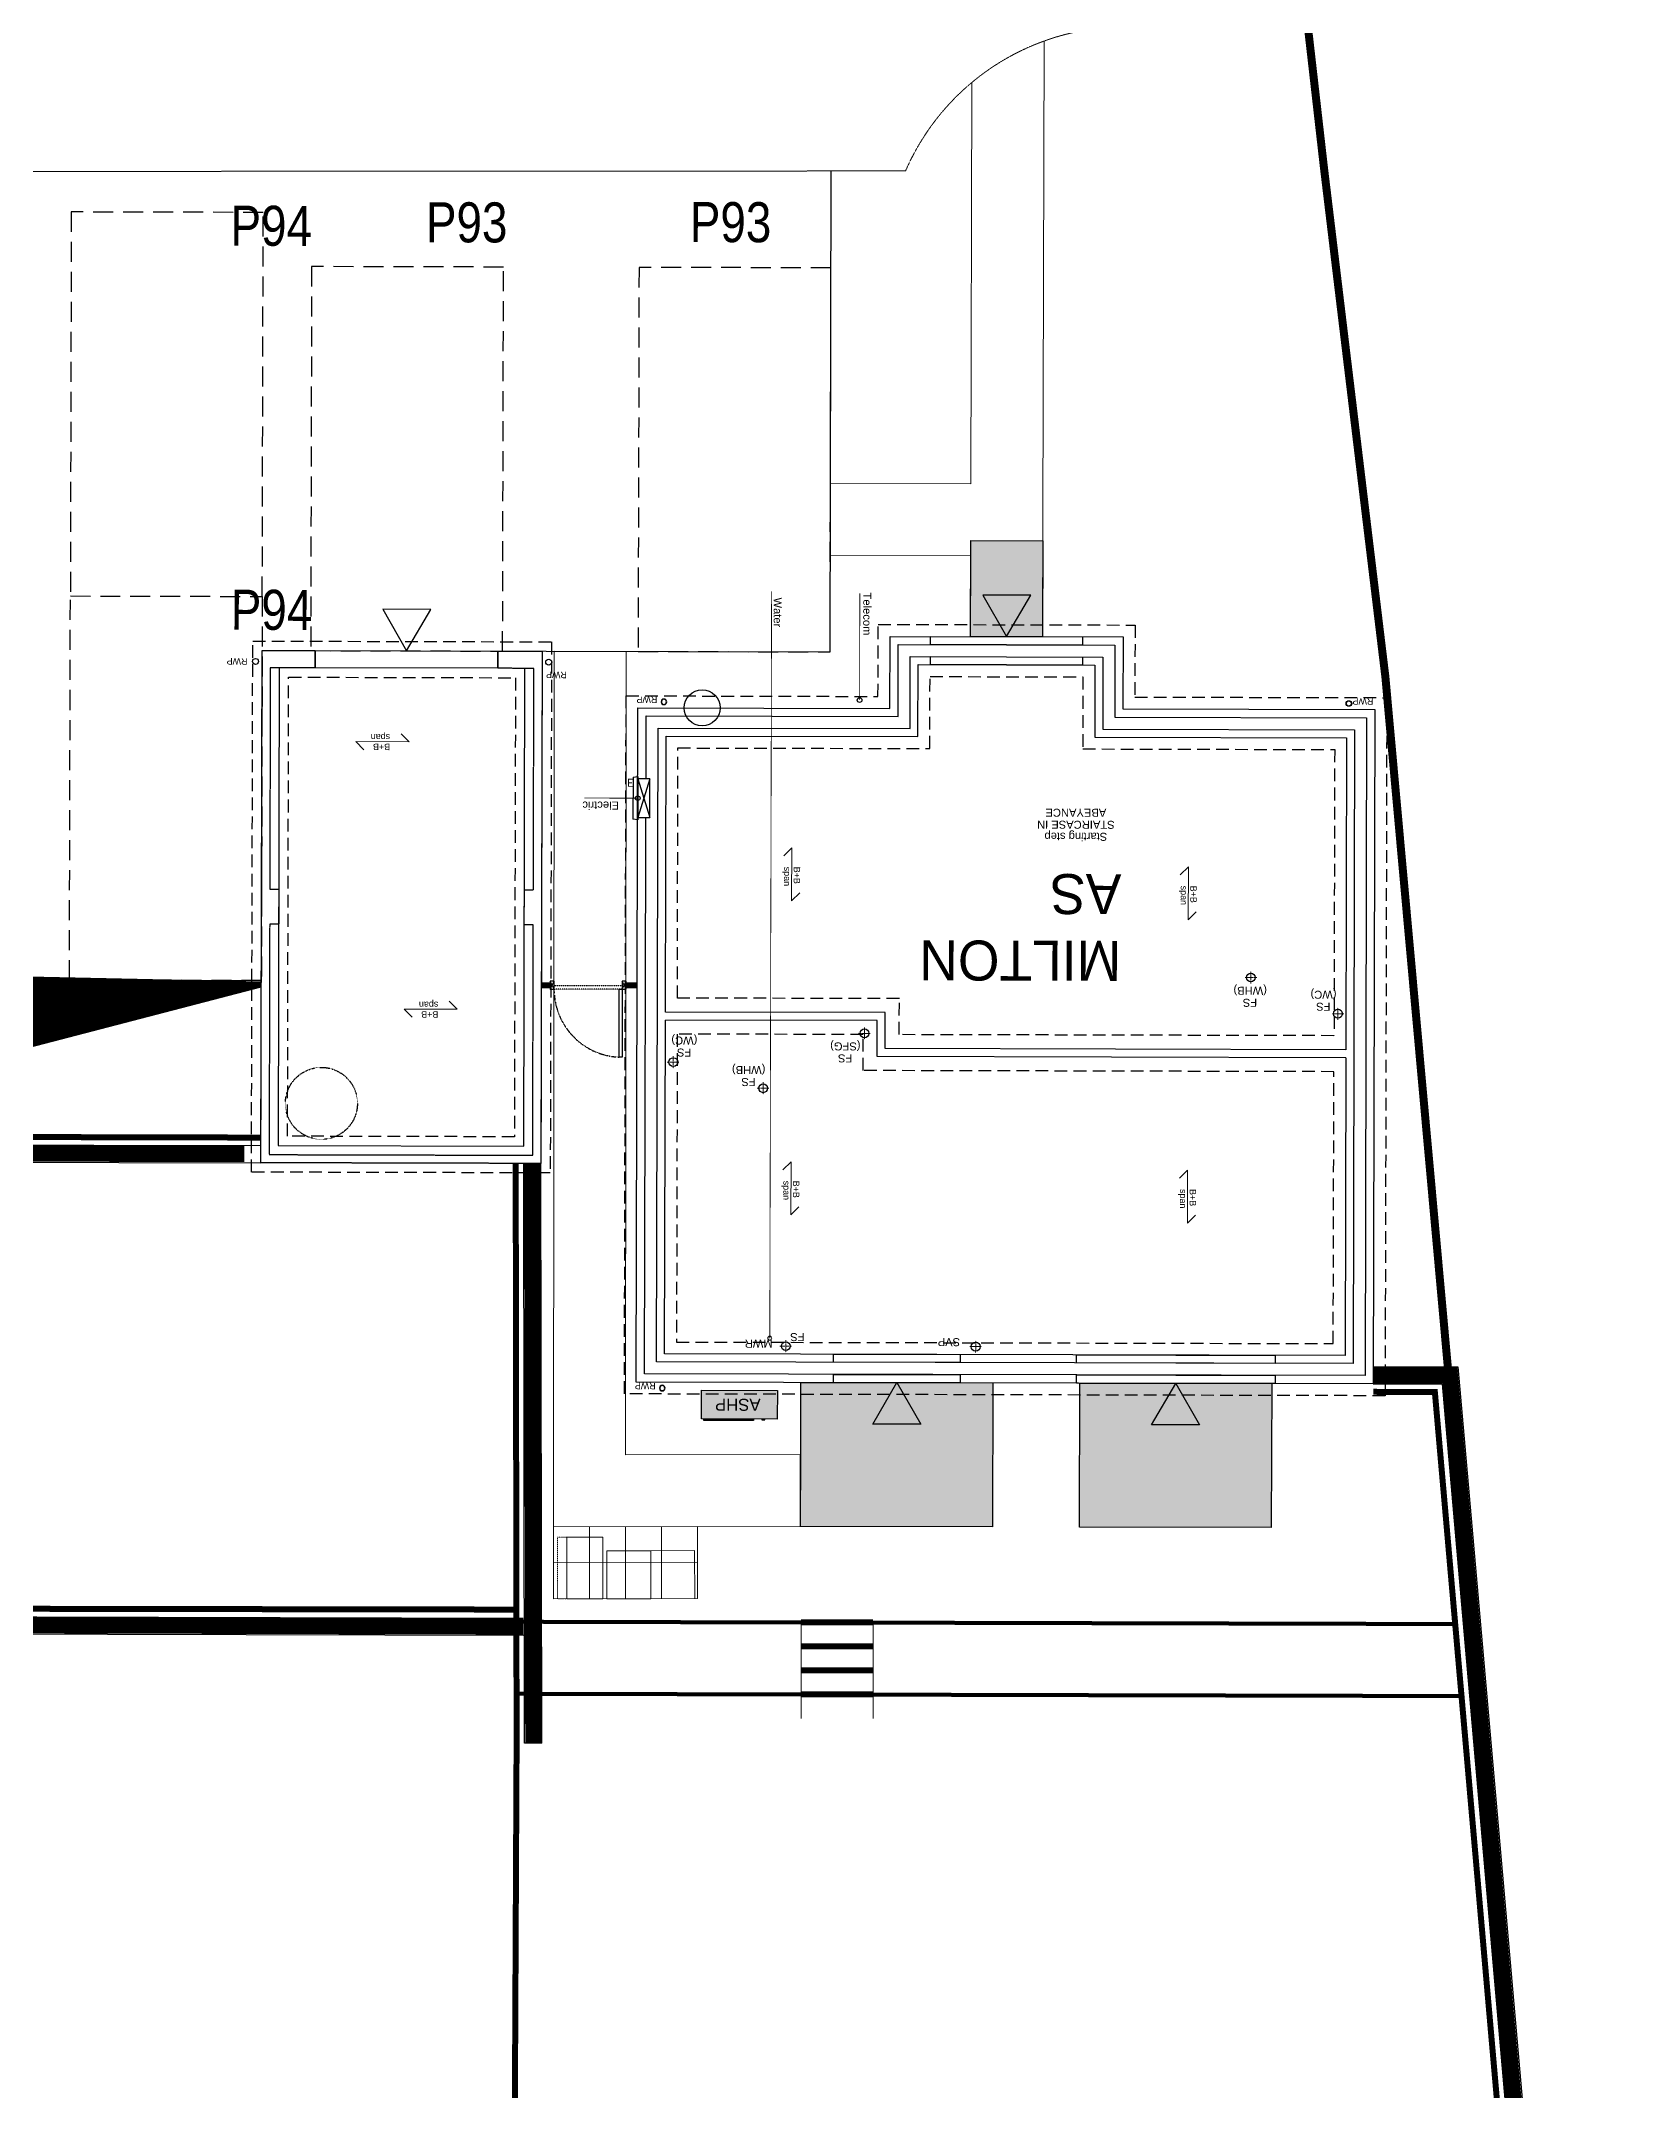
# Model space of a CAD drawing. Extents: x 287880777 to 288144713, y 62793326 to 63089570.
# Drawn here: x 288114633 to 288134579, y 62863770 to 62889380 of the extents above; entities that cross this region are included whole.
import ezdxf

# ---------------------------------------------------------------- set-up
doc = ezdxf.new("R2010")
doc.units = 0
doc.set_wipeout_variables(frame=1)
for name, pattern in [('CENTER', [2, 1.25, -0.25, 0.25, -0.25]), ('Dash', [6.349999999999998, 3.174999999999999, -3.174999999999999]), ('DASHED', [1.4, 0.7, -0.7]), ('DASHED2', [0.375, 0.25, -0.125]), ('HIDDEN', [9.524999999999999, 6.349999999999999, -3.174999999999999])]:
    doc.linetypes.add(name, pattern=pattern)
doc.layers.get('0').update_dxf_attribs({"color": 252})
for name, color, linetype, true_color in [('DD Boundary - Post and Wire fence', 140, 'Continuous', 0x06bfff), ('NAR DOOR OPENINGS', 140, 'Continuous', 0x00bfff), ('NAR EV CHARGING POINT', 3, 'Continuous', 0x00ff00), ('NAR HOUSE TYPE NAMES', 1, 'Continuous', 0xff0000), ('Wain-Services Run (Water', 145, 'Continuous', 0x3481b8)]:
    doc.layers.add(name, color=color, linetype=linetype, true_color=true_color)
for name, color, linetype, lineweight in [('EXP - PRIVATE CHANNEL', 3, 'DASHED2', 9), ('EXP - STEPS', 240, 'Continuous', 18), ('NAR BIN STORAGE', 2, 'Continuous', 0), ('NAR CBF', 34, 'FENCELINE2', 0), ('NAR M4(2)', 94, 'Continuous', 30), ('NAR PATHS', 3, 'Continuous', 0), ('Wain-Text', 2, 'Continuous', 25)]:
    doc.layers.add(name, color=color, linetype=linetype, lineweight=lineweight)
for name, color, linetype in [('NAR CYCLE STORES', 2, 'DASHED'), ('NAR DETAIL', 2, 'Continuous'), ('NAR EXTERNAL WALLS', 2, 'Continuous'), ('NAR PARKING', 7, 'DASHED2'), ('NAR PATIO', 3, 'Continuous'), ('NAR PRIVATE DRIVE', 6, 'Continuous'), ('NAR PRIVATE PATH HATCH', 8, 'Continuous'), ('NAR ROLLOVERS', 76, 'DASHED'), ('Wain-Drainage Foul', 6, 'Continuous'), ('Wain-Drainage Foul Text', 2, 'Continuous'), ('Wain-Electrics', 3, 'Continuous'), ('Wain-Foundation acessories', 9, 'Continuous'), ('Wain-Foundation Line', 9, 'Continuous'), ('Wain-Meter box', 9, 'Continuous'), ('Wain-RWP', 9, 'Continuous'), ('Wain-Services Run (Electric)', 10, 'Continuous'), ('Wain-Services Run (Telecom)', 190, 'Continuous'), ('Wain-Stair numbers', 9, 'Continuous'), ('Wain-Wall (External)', 4, 'Continuous')]:
    doc.layers.add(name, color=color, linetype=linetype)
for name, color, linetype, lineweight, true_color in [('NAR Retaining Wall', 222, 'Continuous', 13, 0xcc0099), ('Wain-Mains Water Riser', 152, 'Continuous', 25, 0x2776bb), ('Wain-Mains Water Riser Text', 152, 'Continuous', 25, 0x2776bb)]:
    doc.layers.add(name, color=color, linetype=linetype, lineweight=lineweight, true_color=true_color)
doc.styles.add('DD Arial Narrow', font='ARIALN.TTF', dxfattribs={"height": 100})
doc.styles.get("Standard").update_dxf_attribs({"font": 'arial.ttf'})
doc.styles.add('XREF - ARCHITECT LAYOUT$0$DD Arial Narrow', font='ARIALN.TTF', dxfattribs={"height": 100})
doc.linetypes.add('FENCELINE2', pattern='A,0.25,-0.1,[132,ltypeshp.shx,S=0.1,R=0,X=-0.1,Y=0],-0.1,1', length=1.45)

# ---------------------------------------------------------------- blocks, each defined once
blk = doc.blocks.new('Drainage Pipe')
at = {"linetype": 'CENTER', "lineweight": 13, "ltscale": 20}
for p, q in [((-41681.459430933, 78686.65445518494), (-41831.4594309479, 78686.65445512533)), ((-41756.4594309479, 78761.65445518494), (-41756.4594309479, 78611.65445518494))]:
    blk.add_line(p, q, dxfattribs=at)
blk.add_circle((-41756.4594309479, 78686.65445512533), 55.00000000006366)
blk = doc.blocks.new('Wall mounted meter - Electric (Plan)')
blk.add_wipeout([(-7156.625323292308, 85114.9913769792), (-7156.62537313512, 84634.99139303104), (-7006.625373135121, 84634.9913725477), (-7006.62532329231, 85114.99135649586)])
for p, q in [((-7216.625320288084, 85136.99138517254), (-7216.625376139344, 84612.99140122435)), ((-7216.625320288084, 85136.99138517254), (-7156.625318922528, 85146.9913769792)), ((-7156.625318922528, 85146.9913769792), (-7156.625377504901, 84602.99139303103)), ((-7006.62532329231, 85114.99135649586), (-7156.625323292309, 85114.9913769792)), ((-7006.625373135121, 84634.99137254768), (-7006.62532329231, 85114.99135649586)), ((-7156.625377504901, 84602.99139303103), (-7216.625376139344, 84612.99140122435)), ((-7156.62537313512, 84634.99139303101), (-7006.625373135121, 84634.99137254768))]:
    blk.add_line(p, q)
at = {"color": 9}
for p, q in [((-7006.62532329231, 85114.99135649586), (-7156.62537313512, 84634.99139303101)), ((-7156.625323292309, 85114.9913769792), (-7006.625373135121, 84634.99137254768))]:
    blk.add_line(p, q, dxfattribs=at)
at = {"lineweight": 0, "insert": (-7368.408630697416, 85116.81209780714), "char_height": 100, "width": 133.8051338592604, "attachment_point": 1, "line_spacing_factor": 0.8999999999999998}
blk.add_mtext('\\A1;\\pi78.42052,t378.42052;{\\fCalibri|b0|i0|c0|p34;E}', dxfattribs=at)
blk = doc.blocks.new('Span symbol - Beam & block')
at = {"linetype": 'Continuous', "lineweight": 13}
for p, q in [((-5341.760842084885, 71789.9368737936), (-6006.693547412753, 71789.9368737936)), ((-6006.693547412753, 71789.9368737936), (-5906.19032600522, 71689.43365240097)), ((-5442.264063492417, 71890.44009524582), (-5341.760842084885, 71789.9368737936))]:
    blk.add_line(p, q, dxfattribs=at)
at = {"insert": (-5769.568367272615, 71895.61102944613), "char_height": 80.00000000000001, "attachment_point": 1, "line_spacing_factor": 0.9}
blk.add_mtext('B+B\\Pspan', dxfattribs=at)
blk = doc.blocks.new('RWP')
for radius in [35, 31.5]:
    blk.add_circle((35, 35), radius)
blk = doc.blocks.new('ASHP')
at = {"transparency": 33554457}
h = blk.add_hatch(color=256, dxfattribs=at)
h.dxf.hatch_style = 1
h.paths.add_polyline_path([(548853.0442962646, -2505.582506261766), (548853.044296205, -2865.582506269216), (547903.0442962646, -2865.582506261766), (547903.0442962646, -2505.582506261766)])
at = {"flags": 128}
blk.add_lwpolyline([(548853.0442962646, -2505.582506261766), (548853.044296205, -2865.582506269216), (547903.0442962646, -2865.582506261766), (547903.0442962646, -2505.582506261766)], close=True, dxfattribs=at)
for points in [[(548098.0442962646, -2495.582506261766), (548058.044296205, -2495.582506269217), (548058.0442962646, -2505.582506269217), (548098.0442962646, -2505.582506261766)], [(548198.7689457536, -2488.307402215898), (548821.245914042, -2488.307402215898), (548821.245914042, -2505.582506261766), (548198.7689458132, -2505.582506269217)]]:
    blk.add_lwpolyline(points, close=True)
at = {"layer": 'Wain-Electrics', "lineweight": 0, "insert": (548112.3556963205, -2609.34324207902), "char_height": 150, "width": 2397.383842034544, "attachment_point": 1, "line_spacing_factor": 0.8999999999999998}
blk.add_mtext('\\A1;ASHP ', dxfattribs=at)
at = {"layer": 'Wain-Text', "lineweight": 0, "insert": (548112.3556963205, -2609.34324207902), "char_height": 150, "width": 2397.383842034544, "attachment_point": 1, "line_spacing_factor": 0.8999999999999998}
blk.add_mtext('\\A1;ASHP ', dxfattribs=at)
blk = doc.blocks.new('A$Cee92f38c')
at = {"layer": 'NAR M4(2)', "ltscale": 10, "transparency": 33554585}
h = blk.add_hatch(color=256, dxfattribs=at)
h.dxf.hatch_style = 1
h.paths.add_polyline_path([(0, 1.199999999997089), (0.900000000023283, 1.199999999997089), (0.900000000023283, 0), (0, 0)])
at = {"layer": 'NAR M4(2)', "ltscale": 0.25}
blk.add_lwpolyline([(0, 1.199999999997089), (0, 0), (0.900000000023283, 0), (0.900000000023283, 1.199999999997089)], close=True, dxfattribs=at)
blk = doc.blocks.new('A$C3d9247a0')
at = {"layer": 'NAR DOOR OPENINGS', "transparency": 33554610}
h = blk.add_hatch(color=256, dxfattribs=at)
h.dxf.hatch_style = 1
h.paths.add_polyline_path([(450.000000023283, 1200), (150.000000023283, 680.3847577273845), (750.000000023283, 680.3847577273845)])
at = {"layer": 'NAR DOOR OPENINGS'}
blk.add_lwpolyline([(450.000000023283, 1200), (150.000000023283, 680.3847577273845), (750.000000023283, 680.3847577273845)], close=True, dxfattribs=at)
at = {"layer": 'NAR M4(2)', "ltscale": 10, "transparency": 33554585, "xscale": -1000, "yscale": 1000, "zscale": 1000}
blk.add_blockref('A$Cee92f38c', (900.000000023283, 0), dxfattribs=at)
blk = doc.blocks.new('A$C324e72f9')
at = {"layer": 'NAR DOOR OPENINGS', "transparency": 33554610}
h = blk.add_hatch(color=256, dxfattribs=at)
h.dxf.hatch_style = 1
h.paths.add_polyline_path([(1200, 0), (900, 519.6152422726154), (1500, 519.6152422726154)])
at = {"layer": 'NAR PRIVATE PATH HATCH', "transparency": 33554597}
h = blk.add_hatch(color=256, dxfattribs=at)
h.dxf.hatch_style = 1
h.paths.add_polyline_path([(2400, 0), (0, 0), (0, 1800.000000014901), (2400, 1800.000000014901)])
at = {"layer": 'NAR DOOR OPENINGS'}
blk.add_lwpolyline([(1200, 0), (900, 519.6152422726154), (1500, 519.6152422726154)], close=True, dxfattribs=at)
at = {"layer": 'NAR PATIO'}
blk.add_lwpolyline([(2400, 0), (0, 0), (0, 1800.000000014901), (2400, 1800.000000014901)], close=True, dxfattribs=at)
blk = doc.blocks.new('B&B Block Symbol')
at = {"linetype": 'Continuous', "lineweight": 13}
for p, q in [((-5341.760842107237, 71789.9368737936), (-6006.693547420204, 71789.9368737936)), ((-6006.693547420204, 71789.9368737936), (-5906.190326020122, 71689.43365240097)), ((-5442.264063507319, 71890.44009518623), (-5341.760842107237, 71789.9368737936))]:
    blk.add_line(p, q, dxfattribs=at)
at = {"insert": (-5769.568367280066, 71895.61102932692), "char_height": 79.99999999999999, "attachment_point": 1, "line_spacing_factor": 0.9}
blk.add_mtext('B+B\\Pspan', dxfattribs=at)

msp = doc.modelspace()

# ---------------------------------------------------------------- linework, layer by layer
at = {"layer": 'DD Boundary - Post and Wire fence', "linetype": 'DASHED', "ltscale": 500, "const_width": 100}
msp.add_lwpolyline([(288129290.0611993, 62899951.72331123), (288129290.0611993, 62899951.72331123), (288130680.1535175, 62887766.58490895), (288131444.5280093, 62881436.48213022), (288132225.5112149, 62872809.39703695)], dxfattribs=at)
at = {"layer": 'Defpoints'}
msp.add_lwpolyline([(288120884.5623591, 62875350.91129353), (288117383.0727007, 62875359.42142211), (288117398.6334885, 62881761.90251244), (288120900.1231469, 62881753.39238384)], close=True, dxfattribs=at)
at = {"layer": 'EXP - PRIVATE CHANNEL', "ltscale": 2.5, "flags": 128}
msp.add_lwpolyline([(288100769.3231389, 62887616.39793431, -0.051275463026437), (288101990.1985199, 62887742.63204586), (288125444.6582202, 62887755.97957136, -0.2982166266985986), (288128193.1788434, 62889557.54399816), (288129704.2005654, 62889558.71126376)], format="xyb", dxfattribs=at)
at = {"layer": 'EXP - STEPS'}
for p, q in [((288124138.9562072, 62869614.04135449), (288124139.1967752, 62868414.04137859)), ((288125038.9561891, 62869614.22178047), (288125039.1967571, 62868414.22180459))]:
    msp.add_line(p, q, dxfattribs=at)
at = {"layer": 'EXP - STEPS', "const_width": 74.99999999999999}
for points in [[(288124138.9562072, 62869614.04135449), (288125038.9561891, 62869614.22178047)], [(288124139.0163492, 62869314.04136051), (288125039.0163311, 62869314.2217865)], [(288124139.0764912, 62869014.04136655), (288125039.0764731, 62869014.22179253)], [(288124139.1366332, 62868714.04137257), (288125039.1366151, 62868714.22179856)]]:
    msp.add_lwpolyline(points, dxfattribs=at)
at = {"layer": 'NAR BIN STORAGE', "linetype": 'Dash', "ltscale": 0.025}
msp.add_lwpolyline([(288121207.0826851, 62870679.57496648), (288121092.0828206, 62870679.39841562), (288121093.2649438, 62869909.39932301), (288121208.2648083, 62869909.57587387)], dxfattribs=at)
at = {"layer": 'NAR BIN STORAGE'}
for points in [[(288121208.2648083, 62869909.57587387), (288121207.0826851, 62870679.57496648), (288121657.0821548, 62870680.26581768), (288121658.264278, 62869910.26672508)], [(288121708.264219, 62869910.34348631), (288121707.3430842, 62870510.34277922), (288122257.342436, 62870511.18715291), (288122258.2635709, 62869911.18786001)], [(288122258.2635709, 62869911.18786001), (288122257.342436, 62870511.18715291), (288122807.3417878, 62870512.03152661), (288122808.2629228, 62869912.03223371)]]:
    msp.add_lwpolyline(points, close=True, dxfattribs=at)
at = {"layer": 'NAR CBF', "ltscale": 1200, "transparency": 33554687}
for points, const_width in [([(288114051.8361662, 62885451.07861886), (288114051.8361658, 62877595.88991073), (288117388.488327, 62877587.67907128)], 75), ([(288107040.2510142, 62877572.84852696), (288107035.9886889, 62875697.94485134), (288117383.7888063, 62875674.42060814)], 75), ([(288120999.219286, 62877578.94299718), (288120889.9780815, 62877579.20850038)], 74.99999999999999), ([(288121949.219286, 62877579.28514537), (288122089.996021, 62877578.94299724)], 74.99999999999999), ([(288120580.6844981, 62868106.04635178), (288120569.5608125, 62875351.67688301)], 74.99999999999999), ([(288131292.6711078, 62872496.66331002), (288132063.6131653, 62872494.78958862), (288133703.3069028, 62853802.68234181), (288134210.6725448, 62850236.03474866), (288131623.8365717, 62849424.16362977)], 75), ([(288108516.5045368, 62869794.13591412), (288120564.4059475, 62869775.2166887)], 75), ([(288101122.9635919, 62856468.01439464), (288101122.8416689, 62856418.43709068), (288112240.2343576, 62856390.97041032), (288120380.4931012, 62858086.29298891), (288120342.5606594, 62862231.38860362), (288120559.5349569, 62863668.45106951), (288120580.6844981, 62868106.04635178)], 75)]:
    msp.add_lwpolyline(points, dxfattribs=dict(at, const_width=const_width))
at = {"layer": 'NAR CYCLE STORES'}
msp.add_circle((288118139.9188148, 62876101.69369659), 450.081112742424, dxfattribs=at)
at = {"layer": 'NAR DETAIL', "flags": 128}
for points in [[(288120999.219286, 62877629.28514528), (288120999.219286, 62877529.28514528), (288121049.219286, 62877529.28514526), (288121049.219286, 62877629.28514527)], [(288121899.219286, 62877529.28514532), (288121899.219286, 62876679.28514532), (288121861.219286, 62876679.28514532), (288121861.219286, 62877529.2851453)], [(288121899.219286, 62877629.28514531), (288121899.219286, 62877529.28514532), (288121949.219286, 62877529.28514532), (288121949.219286, 62877629.28514532)]]:
    msp.add_lwpolyline(points, close=True, dxfattribs=at)
for points in [[(288121049.219286, 62877529.28514526), (288120999.219286, 62877629.28514528)], [(288120999.219286, 62877529.28514528), (288121049.219286, 62877629.28514527)], [(288121949.219286, 62877529.28514532), (288121899.219286, 62877629.28514531)], [(288121899.219286, 62877529.28514532), (288121949.219286, 62877629.28514532)]]:
    msp.add_lwpolyline(points, dxfattribs=at)
at = {"layer": 'NAR DETAIL', "linetype": 'DASHED', "ltscale": 0.005, "flags": 128}
msp.add_lwpolyline([(288121899.219286, 62877529.28514532), (288121049.2192861, 62877529.28514522), (288121049.2192861, 62877573.28514522), (288121899.219286, 62877573.28514526)], close=True, dxfattribs=at)
at = {"layer": 'NAR DETAIL', "linetype": 'DASHED', "ltscale": 0.2}
msp.add_arc((288121899.219286, 62877529.28514532), 849.9999999788458, 180.0000000025613, 267.5801255141743, dxfattribs=at)
at = {"layer": 'NAR DOOR OPENINGS'}
msp.add_lwpolyline([(288119205.6281516, 62881757.51073681), (288119506.8901507, 62882276.39531728), (288118906.8919228, 62882277.8535715)], close=True, dxfattribs=at)
at = {"layer": 'NAR EV CHARGING POINT'}
msp.add_circle((288122901.4213907, 62881044.58284836), 225, dxfattribs=at)
at = {"layer": 'NAR EXTERNAL WALLS'}
for points in [[(288106725.2242587, 62877561.43741308), (288106720.2733973, 62875383.66177091), (288117383.0727007, 62875359.42142211)], [(288106940.2237031, 62877560.9486426), (288106935.7616122, 62875598.17244487), (288117383.5614712, 62875574.42086654)], [(288120680.6846159, 62868106.04635178), (288120669.5613036, 62875351.43383873)], [(288120895.6848693, 62868106.04635178), (288120884.5623591, 62875350.91129353)], [(288131293.4366912, 62872811.66237965), (288132352.2520902, 62872809.08900201), (288134016.3611449, 62853838.6531158), (288134579.4709038, 62849880.13897898), (288131758.5871619, 62848994.81263299)], [(288131292.9141501, 62872596.66301467), (288132155.24457, 62872594.56718018), (288133802.6892019, 62853814.10163513), (288134321.6347181, 62850166.05055883), (288131653.7811473, 62849328.75229716)], [(288108498.6932664, 62869699.17905399), (288120664.5681944, 62869669.61073588)], [(288108524.2442375, 62869484.11631913), (288120664.8982704, 62869454.60929865)], [(288120895.6848693, 62868106.04635178), (288120680.6846159, 62868106.04635178)]]:
    msp.add_lwpolyline(points, dxfattribs=at)
at = {"layer": 'NAR PARKING', "ltscale": 1000}
for points in [[(288117400.2758819, 62882437.6647469), (288117411.9419157, 62887237.65057018), (288115011.949004, 62887243.48358706), (288115000.2829702, 62882443.4977638)], [(288120405.6246074, 62881754.59422836), (288120417.2906411, 62886554.58005163), (288118017.2977295, 62886560.41306852), (288118005.6316957, 62881760.42724525)], [(288124500.1136759, 62881744.64285568), (288124511.7797098, 62886544.62867897), (288122111.7867981, 62886550.46169585), (288122100.1207643, 62881750.47587257)], [(288117400.2758819, 62882437.6647469), (288117388.6098482, 62877637.67892363), (288114988.6169365, 62877643.51194052), (288115000.2829702, 62882443.4977638)]]:
    msp.add_lwpolyline(points, close=True, dxfattribs=at)
at = {"layer": 'NAR PATHS'}
for points in [[(288124503.037378, 62882947.59910854), (288126260.5460661, 62882943.32760515), (288126258.0988646, 62881936.42733391), (288127158.0962064, 62881934.23995257), (288127176.1908913, 62889379.29218539)], [(288126274.9327111, 62888862.70803989), (288126262.7334474, 62883843.32494702), (288124505.2247594, 62883847.5964504), (288124503.037378, 62882947.59910854)], [(288121491.88277, 62870810.01235238), (288121493.2644724, 62869910.01341296)], [(288121941.8822397, 62870810.70320359), (288121943.2639421, 62869910.70426418)], [(288122391.8817094, 62870811.39405479), (288122393.2634118, 62869911.39511538)], [(288121042.5741515, 62870359.32203146), (288122842.5720303, 62870362.08543629)]]:
    msp.add_lwpolyline(points, dxfattribs=at)
msp.add_lwpolyline([(288121043.2650027, 62869909.32256176), (288121041.8833003, 62870809.32150116), (288122841.8811791, 62870812.08490599), (288122843.2628815, 62869912.08596658)], close=True, dxfattribs=at)
at = {"layer": 'NAR Retaining Wall', "linetype": 'DASHED', "ltscale": 250, "const_width": 200}
for points in [[(288106832.723981, 62877561.19302783), (288106828.0175048, 62875490.91710804), (288117176.4420152, 62875467.39144521)], [(288120788.1847426, 62868106.04635178), (288120777.0618313, 62875351.17256613)], [(288131293.174508, 62872703.78719265), (288132253.0306935, 62872701.45432852), (288133909.5251734, 62853826.37737546), (288134425.576405, 62850198.67236187)], [(288108511.4687519, 62869591.64768656), (288120664.7332324, 62869562.11001727)]]:
    msp.add_lwpolyline(points, dxfattribs=at)
at = {"layer": 'NAR ROLLOVERS', "ltscale": 500, "const_width": 50}
for points in [[(288132318.0595918, 62869594.16260905), (288120570.6545257, 62869622.71386508)], [(288132397.0257242, 62868693.96802917), (288120568.4671444, 62868722.71652321)]]:
    msp.add_lwpolyline(points, dxfattribs=at)
at = {"layer": 'Wain-Foundation Line', "linetype": 'HIDDEN', "ltscale": 25}
for points in [[(288121001.7764373, 62875233.12606577), (288117265.287473, 62875242.20734393), (288117281.4194103, 62881879.68774018), (288121017.9083747, 62881870.60646201)], [(288131441.3021853, 62872447.55192847), (288121928.8302805, 62872470.67133393), (288121950.0357273, 62881195.64556478), (288125100.0264237, 62881187.98973012), (288125102.213805, 62882087.98707199), (288128314.704317, 62882080.17933584), (288128312.5169357, 62881180.18199398), (288131462.5076321, 62881172.52615931)], [(288120552.871457, 62875684.21842737), (288117716.3798346, 62875691.11232421), (288117730.3243906, 62881428.59537859), (288120566.816013, 62881421.70148177)], [(288122590.85592, 62877417.82694247), (288122598.4540321, 62880544.06770914), (288125748.4447285, 62880536.41187447), (288125750.6321099, 62881436.40921634), (288127663.1264613, 62881431.76103101), (288127660.93908, 62880531.76368915), (288130810.9297764, 62880524.10785449), (288130802.2379737, 62876947.86841688), (288125366.0040297, 62876961.08080773), (288125367.0977204, 62877411.07947867)], [(288122589.7622293, 62876967.82827154), (288122580.4081361, 62873119.08963875), (288130792.8838804, 62873099.12978411), (288130801.144283, 62876497.86974595), (288124914.9116681, 62876512.17582746), (288124916.0053588, 62876962.17449839)]]:
    msp.add_lwpolyline(points, close=True, dxfattribs=at)
at = {"layer": 'Wain-Mains Water Riser', "lineweight": 0}
msp.add_circle((288123746.7786571, 62873167.26070362, -9.904394867e-07), 25, dxfattribs=at)
at = {"layer": 'Wain-RWP'}
for centre in [(288117315.7960567, 62881625.45108722), (288120982.2933276, 62881616.5520297)]:
    msp.add_circle(centre, 37.5, dxfattribs=at)
at = {"layer": 'Wain-Services Run (Telecom)', "const_width": 10}
msp.add_lwpolyline([(288124869.7911042, 62881142.29916414), (288124873.0345046, 62882476.79522313)], dxfattribs=at)
at = {"layer": 'Wain-Services Run (Telecom)'}
msp.add_circle((288124869.7911042, 62881142.29916414), 29.01790904520021, dxfattribs=at)
at = {"layer": 'Wain-Services Run (Water', "const_width": 10, "elevation": -9.904394867e-07}
msp.add_lwpolyline([(288123746.7786571, 62873167.26070362), (288123769.4675946, 62882502.61670281)], dxfattribs=at)
at = {"layer": 'Wain-Wall (External)'}
for points in [[(288131292.9141501, 62872596.66301467), (288122077.9413667, 62872619.05936907), (288122098.4237624, 62881046.53447859), (288125248.4144589, 62881038.87864392), (288125250.6018402, 62881938.87598579), (288128165.5932308, 62881931.79130069), (288128163.4058495, 62881031.79395882), (288131313.3965459, 62881024.13812417)], [(288127659.0956075, 62881830.52200543), (288125756.6012266, 62881835.14588652), (288125756.850345, 62881937.64558378), (288127659.3447259, 62881933.0217027)], [(288120884.5623591, 62875350.91129353), (288117383.0727007, 62875359.42142211), (288117398.6334885, 62881761.90251244), (288118063.6315244, 62881760.28628067), (288118063.1089833, 62881545.28691567), (288117613.1103124, 62881546.38060633), (288117613.1103124, 62881546.38060633), (288117613.1103124, 62881546.38060633), (288117598.5946068, 62875573.89824602), (288117598.5946068, 62875573.89824602), (288117598.5946068, 62875573.89824602), (288120670.0855352, 62875566.43319963), (288120684.6012408, 62881538.91555993), (288120684.6012408, 62881538.91555993), (288120684.6012408, 62881538.91555993), (288120684.6012408, 62881538.91555993), (288120684.6012408, 62881538.91555993), (288120347.1022376, 62881539.73582794), (288120347.6247787, 62881754.73519293), (288120900.1231469, 62881753.39238384)], [(288120347.1022376, 62881539.73582794), (288118063.1089833, 62881545.28691567), (288118063.6315244, 62881760.28628067), (288120347.6247787, 62881754.73519293)], [(288131190.6635713, 62872699.41183035), (288122180.6901823, 62872721.30994791), (288122200.6743413, 62880943.78566289), (288125350.6650377, 62880936.12982823), (288125352.852419, 62881836.12717009), (288128062.8444151, 62881829.54072186), (288128060.6570337, 62880929.54338), (288131210.6477302, 62880921.88754534)], [(288131041.0285779, 62872849.77595088), (288122331.0543029, 62872870.94494134), (288122350.3093347, 62880793.42154236), (288125500.3000311, 62880785.7657077), (288125502.4874124, 62881685.76304957), (288127912.4802945, 62881679.90572844), (288127910.2929132, 62880779.90838658), (288131060.2836096, 62880772.2525519)], [(288127658.4880017, 62881580.52274379), (288125755.9936207, 62881585.14662489), (288125756.236663, 62881685.14632954), (288127658.731044, 62881680.52244845)], [(288126128.5430869, 62872861.71540732), (288124543.5477681, 62872865.56762889), (288124543.7908105, 62872965.56733355), (288126128.7861292, 62872961.71511197)], [(288130066.0314575, 62872852.145614), (288127581.0387969, 62872858.18521691), (288127581.2818393, 62872958.18492156), (288130066.2744999, 62872952.14531865)], [(288126127.9294049, 62872609.21615308), (288124542.9340861, 62872613.06837464), (288124543.1771285, 62872713.0680793), (288126128.1724473, 62872709.21585773)], [(288130065.4177755, 62872599.64635975), (288127580.4251149, 62872605.68596265), (288127580.6742334, 62872708.18565993), (288130065.666894, 62872702.14605701)]]:
    msp.add_lwpolyline(points, close=True, dxfattribs=at)
at = {"layer": 'Wain-Wall (External)', "linetype": 'HIDDEN'}
msp.add_lwpolyline([(288120884.5623591, 62875350.91129353), (288117383.0727007, 62875359.42142211), (288117398.6334885, 62881761.90251244), (288118063.6315244, 62881760.28628067), (288118063.1089833, 62881545.28691567), (288117500.6106447, 62881546.654029), (288117493.8868775, 62878780.1621998), (288117606.3865452, 62878779.88877714), (288117605.3171588, 62878339.89007669), (288117492.8174911, 62878340.16349935), (288117485.8215164, 62875461.67200096), (288120782.3117803, 62875453.66010921), (288120789.3077549, 62878332.15160761), (288120676.8080872, 62878332.42503028), (288120677.8774736, 62878772.42373075), (288120790.3771414, 62878772.15030809), (288120797.1009085, 62881538.64213726), (288120347.1022376, 62881539.73582794), (288120347.6247787, 62881754.73519293), (288120900.1231469, 62881753.39238384)], close=True, dxfattribs=at)
at = {"layer": 'Wain-Wall (External)'}
for points in [[(288122441.6810352, 62877243.18898485), (288122450.0659969, 62880693.17879534), (288125600.0566934, 62880685.52296067), (288125602.2440747, 62881585.52030253), (288127812.2375475, 62881580.14906615), (288127810.0501662, 62880680.15172429), (288130960.0408626, 62880672.49588963), (288130950.5622102, 62876772.50740823)], [(288130950.3191678, 62876672.50770358), (288130941.2719156, 62872950.01869791), (288122431.2970499, 62872970.70160362), (288122441.4379928, 62877143.1892802)], [(288130950.3191678, 62876672.50770358), (288125090.3364754, 62876686.74998645), (288125091.4301661, 62877136.7486574), (288122441.4379928, 62877143.1892802)], [(288130950.5622102, 62876772.50740823), (288125190.5792225, 62876786.50664874), (288125191.672913, 62877236.50531967), (288122441.6810352, 62877243.18898485)]]:
    msp.add_lwpolyline(points, dxfattribs=at)

# ---------------------------------------------------------------- block references
at = {"layer": 'NAR DETAIL', "rotation": 179.8607468423361}
msp.add_blockref('ASHP', (288671736.154608, 62868317.56180878), dxfattribs=at)
at = {"layer": 'NAR M4(2)', "rotation": 179.8607468423361}
msp.add_blockref('A$C3d9247a0', (288127161.0127149, 62883134.2364084), dxfattribs=at)
at = {"layer": 'NAR PATIO', "rotation": 179.8607468423361}
for p in [(288126535.4282013, 62872608.22575542), (288130022.917901, 62872599.74965277)]:
    msp.add_blockref('A$C324e72f9', p, dxfattribs=at)
at = {"layer": 'Wain-Drainage Foul', "lineweight": 0}
for p, rotation in [((288050974.8271443, 62836110.30280408, 42.38477917977476), 269.8607468423361), ((288052063.7482523, 62835657.65492767), 269.8607468423361), ((288203718.9497149, 62918542.23219161), 89.86074684233614), ((288201328.0696689, 62918183.04198227), 89.86074684233614), ((288202452.2776299, 62917855.79054291), 89.86074684233614), ((288202734.4435619, 62914632.11341023), 89.86074684233614), ((288084756.4344094, 62951849.1549042), 179.8607468423361)]:
    msp.add_blockref('Drainage Pipe', p, dxfattribs=dict(at, rotation=rotation))
at = {"layer": 'Wain-Foundation acessories'}
for name, p, rotation in [('B&B Block Symbol', (288113403.8141216, 62952425.87378004), 179.8607468423268), ('Span symbol - Beam & block', (288052217.3532447, 62873464.6255009), 269.8607468423361), ('Span symbol - Beam & block', (288057177.1314244, 62873227.57043833), 269.8607468423361), ('B&B Block Symbol', (288114006.1834508, 62949082.09552028), 179.8607468423268), ('Span symbol - Beam & block', (288052207.8153506, 62869540.26209149), 269.8607468423361), ('Span symbol - Beam & block', (288057167.9159475, 62869435.86546459), 269.8607468423361)]:
    msp.add_blockref(name, p, dxfattribs=dict(at, rotation=rotation))
at = {"layer": 'Wain-RWP', "xscale": -1, "rotation": 179.860746842336}
for p in [(288122388.6902528, 62881155.82933105, 9.904394867e-07), (288122367.8432935, 62872578.35466434)]:
    msp.add_blockref('RWP', p, dxfattribs=at)
at = {"layer": 'Wain-RWP', "rotation": 179.8607468423361}
msp.add_blockref('RWP', (288131023.6647487, 62881134.84262239, 9.904394867e-07), dxfattribs=at)

# ---------------------------------------------------------------- texts
at = {"layer": 'NAR HOUSE TYPE NAMES', "insert": (288128141.2241485, 62877633.00421674, -5.1984905708e-06), "char_height": 500, "attachment_point": 1, "rotation": 179.86074684233614, "style": 'DD Arial Narrow'}
msp.add_mtext_dynamic_manual_height_columns('{\\fGill Sans MT|b0|i0|c0|p34;MILTON\\PAS}', width=2588.934358452796, gutter_width=12.5, heights=[0], dxfattribs=at)
at = {"layer": 'NAR PARKING', "char_height": 500, "attachment_point": 3, "rotation": 359.79323957933127, "style": 'XREF - ARCHITECT LAYOUT$0$DD Arial Narrow'}
for s, insert in [('P94', (288118022.8295864, 62887318.91588508)), ('P93', (288120466.9288739, 62887362.03672083)), ('P93', (288123766.9240497, 62887364.58597012)), ('P94', (288118026.5375896, 62882518.91731724))]:
    msp.add_mtext_dynamic_manual_height_columns(s, width=1066.237747066538, gutter_width=500, heights=[0], dxfattribs=dict(at, insert=insert))
at = {"layer": 'Wain-Drainage Foul Text', "char_height": 100, "attachment_point": 1, "rotation": 179.86074684233614, "line_spacing_factor": 0.9}
for s, insert in [('\\A1;\\pi-79.87722;FS\\P\\pi-202.72851;(WHB)', (288129760.6208947, 62877308.78403817)), ('\\A1;\\pi-79.87722;FS\\P\\pi-156.13915;(WC)', (288130677.7991127, 62877259.88575651, 3.333926492e-07)), ('\\A1;\\pi-79.87722;FS\\P\\pi-156.13915;(WC)', (288122684.9616436, 62876686.9967393, 3.333926492e-07)), ('\\A1;\\pi-79.87722;FS\\P\\pi-183.35607;(SFG)', (288124697.7815237, 62876613.8643756, 3.333926492e-07)), ('\\A1;\\pi-79.87722;FS\\P\\pi-202.72851;(WHB)', (288123489.1652514, 62876318.04973888, 3.333926492e-07)), ('\\A1;{\\fArial|b0|i0|c0|p34;SVP}', (288126126.0872706, 62873067.07012003, 3.333926492e-07))]:
    msp.add_mtext(s, dxfattribs=dict(at, insert=insert))
at = {"layer": 'Wain-Drainage Foul Text', "lineweight": 0, "insert": (288124100.8371953, 62873181.26202531, -1.9885641631e-06), "char_height": 100, "attachment_point": 4, "rotation": 179.8607468423361, "line_spacing_factor": 0.9}
msp.add_mtext('\\A1;\\pi-79.87722;FS ', dxfattribs=at)
at = {"layer": 'Wain-Mains Water Riser Text', "lineweight": 0, "insert": (288123433.5587412, 62873047.38455203, -3.202443286e-06), "char_height": 100, "attachment_point": 3, "rotation": 179.86074684233608, "line_spacing_factor": 0.9}
msp.add_mtext('MWR', dxfattribs=at)
at = {"layer": 'Wain-RWP', "char_height": 80, "line_spacing_factor": 0.9}
for insert, attachment_point, rotation in [((288117215.0155988, 62881585.97151375), 1, 179.86074684232685), ((288121209.0093065, 62881416.02024829), 1, 179.86074684232685), ((288122340.63301, 62881186.40957081, 4.994857044e-07), 7, 179.8607468423361), ((288131295.145786, 62881164.64624645, 4.994857044e-07), 7, 179.8607468423361), ((288122319.7860506, 62872608.93490409, -4.909537822e-07), 7, 179.8607468423361)]:
    msp.add_mtext('RWP', dxfattribs=dict(at, insert=insert, attachment_point=attachment_point, rotation=rotation))
at = {"layer": 'Wain-Services Run (Telecom)'}
msp.add_text('Telecom', height=100, rotation=269.8607459665357, dxfattribs=at).set_placement((288124916.1901386, 62882486.43608652, 1.5472717722e-06))
at = {"layer": 'Wain-Services Run (Water'}
msp.add_text('Water', height=100, rotation=269.8607459665357, dxfattribs=at).set_placement((288123796.4152043, 62882424.27185261, 9.904394867e-07))
at = {"layer": 'Wain-Stair numbers', "insert": (288127573.4067271, 62879384.44665773, 3.333926492e-07), "char_height": 100, "width": 1584.268984976361, "attachment_point": 2, "rotation": 179.86074684233614, "line_spacing_factor": 0.9}
msp.add_mtext('Starting step \\PSTAIRCASE IN ABEYANCE', dxfattribs=at)

# ---------------------------------------------------------------- next in the draw order: block references
at = {"layer": 'Wain-Meter box', "rotation": 359.8607468423361}
msp.add_blockref('Wall mounted meter - Electric (Plan)', (288129045.9993783, 62795024.40348712), dxfattribs=at)

# ---------------------------------------------------------------- next in the draw order: linework, layer by layer
at = {"layer": 'Defpoints'}
msp.add_lwpolyline([(288131292.9141501, 62872596.66301467), (288122077.9413667, 62872619.05936907), (288122098.4237624, 62881046.53447859), (288125248.4144589, 62881038.87864392), (288125250.6018402, 62881938.87598579), (288128165.5932308, 62881931.79130069), (288128163.4058495, 62881031.79395882), (288131313.3965459, 62881024.13812417)], close=True, dxfattribs=at)
at = {"layer": 'NAR PATHS'}
msp.add_lwpolyline([(288124131.060527, 62870814.06408856), (288121041.8833003, 62870809.32150118), (288121050.1231007, 62881753.27467793), (288121951.3023979, 62881750.83756534), (288121942.5622153, 62871710.70530812), (288124133.2479083, 62871714.06143044)], close=True, dxfattribs=at)
at = {"layer": 'NAR PRIVATE DRIVE'}
msp.add_lwpolyline([(288113094.1902477, 62887752.85798942), (288113094.1902477, 62887752.85798942, -0.4141538947195938), (288114094.7590315, 62886753.63095625), (288114101.7976354, 62877645.76711684), (288117388.6248885, 62877637.67888662), (288117398.6334885, 62881761.90251244), (288124500.1136759, 62881744.64285568), (288124514.7225282, 62887755.45036111)], format="xyb", dxfattribs=at)
at = {"layer": 'Wain-Services Run (Electric)', "const_width": 10}
msp.add_lwpolyline([(288122095.6773578, 62879916.53782706), (288121425.6553612, 62879918.16626923)], dxfattribs=at)
at = {"layer": 'Wain-Services Run (Electric)'}
msp.add_circle((288122095.6773585, 62879916.53782706), 29.01790904520021, dxfattribs=at)

# ---------------------------------------------------------------- next in the draw order: texts
msp.add_text('Electric ', height=100, rotation=179.8607468161567, dxfattribs=at).set_placement((288121861.8563958, 62879873.97391029, 1.5472717722e-06))

doc.saveas('drawing.dxf')
